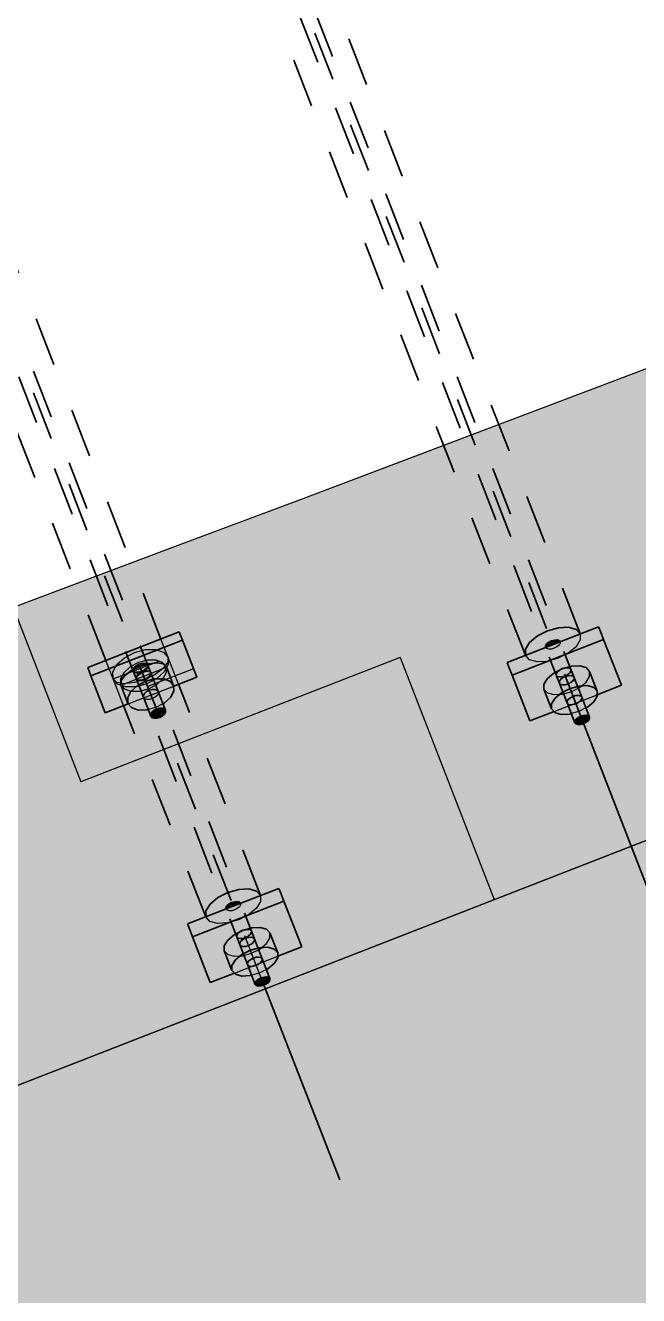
# Model space of a CAD drawing. Header units: metres. Extents: x 2688466 to 2688595, y 1221626 to 1221756.
# Drawn here: x 2688545.754 to 2688547.003, y 1221695.882 to 1221698.468 of the extents above; entities that cross this region are included whole.
import ezdxf

# ---------------------------------------------------------------- set-up
doc = ezdxf.new("R2010")
doc.units = ezdxf.units.M
doc.linetypes.add('AUSGEZOGEN', pattern=[0])
doc.linetypes.add('VERDECKT2_S2', pattern=[0.15, 0.1, -0.05])
for name, color, linetype, lineweight in [('Beton Ansicht', 7, 'AUSGEZOGEN', 35), ('Schnittbeschriftung', 7, 'AUSGEZOGEN', 50), ('Standard', 7, 'AUSGEZOGEN', 13)]:
    doc.layers.add(name, color=color, linetype=linetype, lineweight=lineweight)

msp = doc.modelspace()

# ---------------------------------------------------------------- hatches: boundary and pattern name
at = {"layer": 'Beton Ansicht', "linetype": 'AUSGEZOGEN', "lineweight": 13, "transparency": 33554687}
for color, points in [(6, [(2688546.9253, 1221697.2335), (2688546.9214, 1221697.2434), (2688546.7351, 1221697.1709), (2688546.7389, 1221697.1609)]), (6, [(2688545.8807, 1221697.1602), (2688545.8873, 1221697.1432), (2688546.0737, 1221697.2158), (2688546.067, 1221697.2328)]), (6, [(2688545.8873, 1221697.1432), (2688545.9165, 1221697.0683), (2688545.9634, 1221697.0866), (2688545.9626, 1221697.0875), (2688545.9479, 1221697.1254), (2688545.9486, 1221697.1341), (2688545.9563, 1221697.1442), (2688545.9698, 1221697.1542), (2688545.9871, 1221697.1626), (2688546.0055, 1221697.1681), (2688546.0222, 1221697.1699), (2688546.0347, 1221697.1676), (2688546.0411, 1221697.1617), (2688546.0558, 1221697.1238), (2688546.0559, 1221697.1226), (2688546.1028, 1221697.1409), (2688546.0737, 1221697.2158)]), (6, [(2688546.7389, 1221697.1609), (2688546.7452, 1221697.1448), (2688546.9316, 1221697.2174), (2688546.9253, 1221697.2335)]), (6, [(2688546.7452, 1221697.1448), (2688546.7815, 1221697.0516), (2688546.8306, 1221697.0707), (2688546.8257, 1221697.076), (2688546.8099, 1221697.1164), (2688546.81, 1221697.1267), (2688546.8172, 1221697.1381), (2688546.8303, 1221697.1491), (2688546.8475, 1221697.1578), (2688546.866, 1221697.163), (2688546.8831, 1221697.1638), (2688546.8961, 1221697.1602), (2688546.9031, 1221697.1526), (2688546.9188, 1221697.1123), (2688546.9188, 1221697.1051), (2688546.9679, 1221697.1242), (2688546.9316, 1221697.2174)]), (5, [(2688546.8253, 1221697.2146), (2688546.8199, 1221697.2118), (2688546.8225, 1221697.2049), (2688546.8282, 1221697.2071)]), (5, [(2688546.8313, 1221697.2163), (2688546.8253, 1221697.2146), (2688546.8282, 1221697.2071), (2688546.834, 1221697.2094)]), (5, [(2688546.8367, 1221697.2165), (2688546.8313, 1221697.2163), (2688546.834, 1221697.2094), (2688546.8388, 1221697.2113)]), (5, [(2688546.8409, 1221697.2154), (2688546.8367, 1221697.2165), (2688546.8388, 1221697.2113), (2688546.842, 1221697.2125)]), (5, [(2688546.8432, 1221697.213), (2688546.8409, 1221697.2154), (2688546.842, 1221697.2125)]), (5, [(2688546.8134, 1221697.2046), (2688546.8133, 1221697.2013), (2688546.8145, 1221697.2018)]), (5, [(2688546.8156, 1221697.2083), (2688546.8134, 1221697.2046), (2688546.8145, 1221697.2018), (2688546.8177, 1221697.203)]), (5, [(2688546.8199, 1221697.2118), (2688546.8156, 1221697.2083), (2688546.8177, 1221697.203), (2688546.8225, 1221697.2049)]), (5, [(2688545.9818, 1221697.1234), (2688545.9988, 1221697.1324), (2688545.9871, 1221697.1626), (2688545.9698, 1221697.1542)]), (5, [(2688545.9988, 1221697.1324), (2688546.0175, 1221697.1373), (2688546.0055, 1221697.1681), (2688545.9871, 1221697.1626)]), (5, [(2688546.0175, 1221697.1373), (2688546.0348, 1221697.1374), (2688546.0222, 1221697.1699), (2688546.0055, 1221697.1681)]), (5, [(2688546.0348, 1221697.1374), (2688546.0483, 1221697.1327), (2688546.0347, 1221697.1676), (2688546.0222, 1221697.1699)]), (5, [(2688546.0483, 1221697.1327), (2688546.0558, 1221697.1238), (2688546.0411, 1221697.1617), (2688546.0347, 1221697.1676)]), (5, [(2688546.8632, 1221697.1174), (2688546.8817, 1221697.1226), (2688546.866, 1221697.163), (2688546.8475, 1221697.1578)]), (5, [(2688546.8817, 1221697.1226), (2688546.8988, 1221697.1235), (2688546.8831, 1221697.1638), (2688546.866, 1221697.163)]), (5, [(2688546.8988, 1221697.1235), (2688546.9118, 1221697.1198), (2688546.8961, 1221697.1602), (2688546.8831, 1221697.1638)]), (5, [(2688545.9622, 1221697.0991), (2688545.9689, 1221697.1117), (2688545.9563, 1221697.1442), (2688545.9486, 1221697.1341)]), (5, [(2688545.9689, 1221697.1117), (2688545.9818, 1221697.1234), (2688545.9698, 1221697.1542), (2688545.9563, 1221697.1442)]), (5, [(2688546.0367, 1221697.0879), (2688546.0495, 1221697.0996), (2688546.0563, 1221697.1122), (2688546.0558, 1221697.1238), (2688546.0483, 1221697.1327), (2688546.0348, 1221697.1374), (2688546.0175, 1221697.1373), (2688545.9988, 1221697.1324), (2688545.9818, 1221697.1234), (2688545.9689, 1221697.1117), (2688545.9622, 1221697.0991), (2688545.9626, 1221697.0875), (2688545.9702, 1221697.0787), (2688545.9837, 1221697.0739), (2688546.001, 1221697.074), (2688546.0041, 1221697.0748), (2688545.9943, 1221697.0999), (2688545.9942, 1221697.1036), (2688545.9963, 1221697.1076), (2688546.0005, 1221697.1113), (2688546.0059, 1221697.1142), (2688546.0119, 1221697.1158), (2688546.0174, 1221697.1158), (2688546.0217, 1221697.1143), (2688546.0241, 1221697.1115), (2688546.0339, 1221697.0864)]), (5, [(2688546.8257, 1221697.0863), (2688546.8329, 1221697.0978), (2688546.8172, 1221697.1381), (2688546.81, 1221697.1267)]), (5, [(2688546.8329, 1221697.0978), (2688546.846, 1221697.1087), (2688546.8303, 1221697.1491), (2688546.8172, 1221697.1381)]), (5, [(2688546.846, 1221697.1087), (2688546.8632, 1221697.1174), (2688546.8475, 1221697.1578), (2688546.8303, 1221697.1491)]), (5, [(2688546.9118, 1221697.1198), (2688546.9188, 1221697.1123), (2688546.9031, 1221697.1526), (2688546.8961, 1221697.1602)]), (5, [(2688545.9626, 1221697.0875), (2688545.9622, 1221697.0991), (2688545.9486, 1221697.1341), (2688545.9479, 1221697.1254)]), (5, [(2688546.0112, 1221697.0694), (2688546.0153, 1221697.0732), (2688546.0005, 1221697.1113), (2688545.9963, 1221697.1076)]), (5, [(2688546.0153, 1221697.0732), (2688546.0208, 1221697.076), (2688546.0059, 1221697.1142), (2688546.0005, 1221697.1113)]), (5, [(2688546.0208, 1221697.076), (2688546.0267, 1221697.0776), (2688546.0119, 1221697.1158), (2688546.0059, 1221697.1142)]), (5, [(2688546.0267, 1221697.0776), (2688546.0323, 1221697.0777), (2688546.0174, 1221697.1158), (2688546.0119, 1221697.1158)]), (5, [(2688546.0323, 1221697.0777), (2688546.0366, 1221697.0761), (2688546.0217, 1221697.1143), (2688546.0174, 1221697.1158)]), (5, [(2688546.0366, 1221697.0761), (2688546.039, 1221697.0733), (2688546.0241, 1221697.1115), (2688546.0217, 1221697.1143)]), (5, [(2688546.8257, 1221697.076), (2688546.8257, 1221697.0863), (2688546.81, 1221697.1267), (2688546.8099, 1221697.1164)]), (5, [(2688546.8985, 1221697.0796), (2688546.9116, 1221697.0905), (2688546.9188, 1221697.102), (2688546.9188, 1221697.1123), (2688546.9118, 1221697.1198), (2688546.8988, 1221697.1235), (2688546.8817, 1221697.1226), (2688546.8632, 1221697.1174), (2688546.846, 1221697.1087), (2688546.8329, 1221697.0978), (2688546.8257, 1221697.0863), (2688546.8257, 1221697.076), (2688546.8327, 1221697.0685), (2688546.8457, 1221697.0648), (2688546.8628, 1221697.0657), (2688546.8658, 1221697.0665), (2688546.8573, 1221697.0883), (2688546.8574, 1221697.0916), (2688546.8597, 1221697.0953), (2688546.8639, 1221697.0988), (2688546.8693, 1221697.1016), (2688546.8753, 1221697.1033), (2688546.8807, 1221697.1035), (2688546.8849, 1221697.1024), (2688546.8872, 1221697.1), (2688546.8957, 1221697.0781)]), (5, [(2688546.0091, 1221697.0654), (2688546.0112, 1221697.0694), (2688545.9963, 1221697.1076), (2688545.9942, 1221697.1036)]), (5, [(2688546.0092, 1221697.0617), (2688546.0091, 1221697.0654), (2688545.9942, 1221697.1036), (2688545.9943, 1221697.0999)]), (5, [(2688546.8731, 1221697.048), (2688546.8731, 1221697.0513), (2688546.8574, 1221697.0916), (2688546.8573, 1221697.0883)]), (5, [(2688546.8731, 1221697.0513), (2688546.8754, 1221697.055), (2688546.8597, 1221697.0953), (2688546.8574, 1221697.0916)]), (5, [(2688546.8754, 1221697.055), (2688546.8796, 1221697.0585), (2688546.8639, 1221697.0988), (2688546.8597, 1221697.0953)]), (5, [(2688546.8796, 1221697.0585), (2688546.8851, 1221697.0613), (2688546.8693, 1221697.1016), (2688546.8639, 1221697.0988)]), (5, [(2688546.8851, 1221697.0613), (2688546.891, 1221697.0629), (2688546.8753, 1221697.1033), (2688546.8693, 1221697.1016)]), (5, [(2688546.891, 1221697.0629), (2688546.8965, 1221697.0632), (2688546.8807, 1221697.1035), (2688546.8753, 1221697.1033)]), (5, [(2688546.8965, 1221697.0632), (2688546.9006, 1221697.062), (2688546.8849, 1221697.1024), (2688546.8807, 1221697.1035)]), (5, [(2688546.9006, 1221697.062), (2688546.9029, 1221697.0596), (2688546.8872, 1221697.1), (2688546.8849, 1221697.1024)]), (5, [(2688546.037, 1221697.0656), (2688546.0392, 1221697.0696), (2688546.039, 1221697.0733), (2688546.0366, 1221697.0761), (2688546.0323, 1221697.0777), (2688546.0267, 1221697.0776), (2688546.0208, 1221697.076), (2688546.0153, 1221697.0732), (2688546.0112, 1221697.0694), (2688546.0091, 1221697.0654), (2688546.0092, 1221697.0617), (2688546.0116, 1221697.0589), (2688546.0159, 1221697.0573), (2688546.0215, 1221697.0574), (2688546.0274, 1221697.0589), (2688546.0329, 1221697.0618)]), (5, [(2688546.9006, 1221697.0526), (2688546.9029, 1221697.0563), (2688546.9029, 1221697.0596), (2688546.9006, 1221697.062), (2688546.8965, 1221697.0632), (2688546.891, 1221697.0629), (2688546.8851, 1221697.0613), (2688546.8796, 1221697.0585), (2688546.8754, 1221697.055), (2688546.8731, 1221697.0513), (2688546.8731, 1221697.048), (2688546.8753, 1221697.0456), (2688546.8795, 1221697.0444), (2688546.8849, 1221697.0447), (2688546.8909, 1221697.0463), (2688546.8964, 1221697.0491)]), (6, [(2688546.2742, 1221696.7009), (2688546.2703, 1221696.7108), (2688546.084, 1221696.6383), (2688546.0878, 1221696.6283)]), (6, [(2688546.0878, 1221696.6283), (2688546.0941, 1221696.6122), (2688546.2805, 1221696.6848), (2688546.2742, 1221696.7009)]), (6, [(2688546.0941, 1221696.6122), (2688546.1304, 1221696.519), (2688546.1795, 1221696.5381), (2688546.1746, 1221696.5434), (2688546.1588, 1221696.5838), (2688546.1589, 1221696.5941), (2688546.1661, 1221696.6055), (2688546.1792, 1221696.6165), (2688546.1964, 1221696.6252), (2688546.2149, 1221696.6304), (2688546.232, 1221696.6312), (2688546.245, 1221696.6276), (2688546.252, 1221696.62), (2688546.2677, 1221696.5797), (2688546.2677, 1221696.5725), (2688546.3168, 1221696.5916), (2688546.2805, 1221696.6848)]), (5, [(2688546.1623, 1221696.672), (2688546.1622, 1221696.6687), (2688546.1634, 1221696.6692)]), (5, [(2688546.1645, 1221696.6757), (2688546.1623, 1221696.672), (2688546.1634, 1221696.6692), (2688546.1666, 1221696.6704)]), (5, [(2688546.1688, 1221696.6792), (2688546.1645, 1221696.6757), (2688546.1666, 1221696.6704), (2688546.1714, 1221696.6723)]), (5, [(2688546.1742, 1221696.682), (2688546.1688, 1221696.6792), (2688546.1714, 1221696.6723), (2688546.1771, 1221696.6745)]), (5, [(2688546.1802, 1221696.6837), (2688546.1742, 1221696.682), (2688546.1771, 1221696.6745), (2688546.1828, 1221696.6768)]), (5, [(2688546.1856, 1221696.6839), (2688546.1802, 1221696.6837), (2688546.1828, 1221696.6768), (2688546.1877, 1221696.6787)]), (5, [(2688546.1898, 1221696.6828), (2688546.1856, 1221696.6839), (2688546.1877, 1221696.6787), (2688546.1909, 1221696.6799)]), (5, [(2688546.192, 1221696.6804), (2688546.1898, 1221696.6828), (2688546.1909, 1221696.6799)]), (5, [(2688546.1949, 1221696.5761), (2688546.2121, 1221696.5848), (2688546.1964, 1221696.6252), (2688546.1792, 1221696.6165)]), (5, [(2688546.2121, 1221696.5848), (2688546.2306, 1221696.59), (2688546.2149, 1221696.6304), (2688546.1964, 1221696.6252)]), (5, [(2688546.2306, 1221696.59), (2688546.2477, 1221696.5909), (2688546.232, 1221696.6312), (2688546.2149, 1221696.6304)]), (5, [(2688546.2477, 1221696.5909), (2688546.2607, 1221696.5872), (2688546.245, 1221696.6276), (2688546.232, 1221696.6312)]), (5, [(2688546.2607, 1221696.5872), (2688546.2677, 1221696.5797), (2688546.252, 1221696.62), (2688546.245, 1221696.6276)]), (5, [(2688546.1746, 1221696.5434), (2688546.1746, 1221696.5537), (2688546.1589, 1221696.5941), (2688546.1588, 1221696.5838)]), (5, [(2688546.1746, 1221696.5537), (2688546.1818, 1221696.5652), (2688546.1661, 1221696.6055), (2688546.1589, 1221696.5941)]), (5, [(2688546.1818, 1221696.5652), (2688546.1949, 1221696.5761), (2688546.1792, 1221696.6165), (2688546.1661, 1221696.6055)]), (5, [(2688546.2474, 1221696.547), (2688546.2605, 1221696.5579), (2688546.2677, 1221696.5694), (2688546.2677, 1221696.5797), (2688546.2607, 1221696.5872), (2688546.2477, 1221696.5909), (2688546.2306, 1221696.59), (2688546.2121, 1221696.5848), (2688546.1949, 1221696.5761), (2688546.1818, 1221696.5652), (2688546.1746, 1221696.5537), (2688546.1746, 1221696.5434), (2688546.1816, 1221696.5359), (2688546.1946, 1221696.5322), (2688546.2117, 1221696.5331), (2688546.2147, 1221696.5339), (2688546.2062, 1221696.5557), (2688546.2063, 1221696.559), (2688546.2086, 1221696.5627), (2688546.2128, 1221696.5662), (2688546.2182, 1221696.569), (2688546.2242, 1221696.5707), (2688546.2296, 1221696.5709), (2688546.2338, 1221696.5698), (2688546.2361, 1221696.5674), (2688546.2446, 1221696.5455)]), (5, [(2688546.2285, 1221696.5259), (2688546.234, 1221696.5287), (2688546.2182, 1221696.569), (2688546.2128, 1221696.5662)]), (5, [(2688546.234, 1221696.5287), (2688546.2399, 1221696.5303), (2688546.2242, 1221696.5707), (2688546.2182, 1221696.569)]), (5, [(2688546.2399, 1221696.5303), (2688546.2453, 1221696.5306), (2688546.2296, 1221696.5709), (2688546.2242, 1221696.5707)]), (5, [(2688546.2453, 1221696.5306), (2688546.2495, 1221696.5294), (2688546.2338, 1221696.5698), (2688546.2296, 1221696.5709)]), (5, [(2688546.2495, 1221696.5294), (2688546.2518, 1221696.527), (2688546.2361, 1221696.5674), (2688546.2338, 1221696.5698)]), (5, [(2688546.222, 1221696.5154), (2688546.222, 1221696.5187), (2688546.2063, 1221696.559), (2688546.2062, 1221696.5557)]), (5, [(2688546.222, 1221696.5187), (2688546.2243, 1221696.5224), (2688546.2086, 1221696.5627), (2688546.2063, 1221696.559)]), (5, [(2688546.2243, 1221696.5224), (2688546.2285, 1221696.5259), (2688546.2128, 1221696.5662), (2688546.2086, 1221696.5627)]), (5, [(2688546.2495, 1221696.52), (2688546.2517, 1221696.5237), (2688546.2518, 1221696.527), (2688546.2495, 1221696.5294), (2688546.2453, 1221696.5306), (2688546.2399, 1221696.5303), (2688546.234, 1221696.5287), (2688546.2285, 1221696.5259), (2688546.2243, 1221696.5224), (2688546.222, 1221696.5187), (2688546.222, 1221696.5154), (2688546.2242, 1221696.513), (2688546.2284, 1221696.5118), (2688546.2338, 1221696.5121), (2688546.2398, 1221696.5137), (2688546.2452, 1221696.5165)])]:
    msp.add_hatch(color=color, dxfattribs=at).paths.add_polyline_path(points)
at = {"layer": 'Standard', "linetype": 'AUSGEZOGEN', "lineweight": 13, "transparency": 33554559}
h = msp.add_hatch(color=7, dxfattribs=at)
h.set_gradient(color1=(140, 255, 140), color2=(140, 255, 140), one_color=1)
h.paths.add_polyline_path([(2688556.6801, 1221701.5129), (2688556.0548, 1221701.2597), (2688551.9919, 1221699.6639), (2688551.4983, 1221699.4705), (2688548.6365, 1221698.3814), (2688546.3199, 1221697.5047), (2688546.049, 1221697.4036), (2688543.6358, 1221696.4948), (2688543.975, 1221695.6237), (2688560.9653, 1221702.2407), (2688560.639, 1221703.0785)], flags=0)
at = {"layer": 'Standard', "linetype": 'AUSGEZOGEN', "lineweight": 25, "transparency": 33554687}
h = msp.add_hatch(dxfattribs=at)
h.set_pattern_fill('MUSTER', scale=0.6975, angle=201.28, style=0, pattern_type=2)
h.set_pattern_definition([(201.28, (2688527.2504, 1221729.3488), (-0.396802, -0.903084), [0.6975, -0.6975]), (291.28, (2688527.2504, 1221729.3488), (0.903084, -0.396802), [0.6975, -0.6975])])
h.paths.add_polyline_path([(2688556.0548, 1221701.2597), (2688551.9919, 1221699.6639), (2688551.4983, 1221699.4705), (2688548.6365, 1221698.3814), (2688546.3199, 1221697.5047), (2688546.049, 1221697.4036), (2688543.6358, 1221696.4948), (2688543.975, 1221695.6237), (2688560.9653, 1221702.2407), (2688560.639, 1221703.0785), (2688556.6801, 1221701.5129)], flags=0)
at = {"layer": 'Standard', "linetype": 'AUSGEZOGEN', "lineweight": 13, "transparency": 33554559}
h = msp.add_hatch(color=7, dxfattribs=at)
h.set_gradient(color1=(199, 199, 199), color2=(199, 199, 199), one_color=1)
h.paths.add_polyline_path([(2688555.2868, 1221693.8585), (2688555.5198, 1221693.9492), (2688554.4129, 1221696.7913), (2688561.9452, 1221699.7248), (2688560.9653, 1221702.2407), (2688546.1183, 1221696.4584), (2688547.4735, 1221692.9785), (2688548.6987, 1221693.1392), (2688548.7606, 1221692.9802), (2688554.7243, 1221695.3028)], flags=0)
h = msp.add_hatch(color=7, dxfattribs=at)
h.set_gradient(color1=(199, 199, 199), color2=(199, 199, 199), one_color=1)
h.paths.add_polyline_path([(2688544.2653, 1221694.8783), (2688546.4086, 1221695.713), (2688546.1183, 1221696.4584), (2688543.975, 1221695.6237)], flags=0)

# ---------------------------------------------------------------- linework, layer by layer
at = {"layer": 'Beton Ansicht', "linetype": 'VERDECKT2_S2', "lineweight": 35, "transparency": 33554687}
for p, q in [((2688546.888, 1221697.0538), (2688544.9316, 1221702.077)), ((2688546.8872, 1221697.1), (2688544.9574, 1221702.0549)), ((2688546.8842, 1221697.2289), (2688544.9984, 1221702.0708)), ((2688546.8573, 1221697.0883), (2688544.9276, 1221702.0432)), ((2688546.0241, 1221697.0675), (2688544.1923, 1221701.771)), ((2688546.0241, 1221697.1115), (2688544.2197, 1221701.7447)), ((2688545.9943, 1221697.0999), (2688544.1899, 1221701.7331)), ((2688546.7723, 1221697.1854), (2688545.2678, 1221701.0486)), ((2688546.0298, 1221697.2183), (2688544.7239, 1221700.5712)), ((2688545.9179, 1221697.1748), (2688544.628, 1221700.487)), ((2688546.233, 1221696.6963), (2688546.0656, 1221697.1264)), ((2688546.1212, 1221696.6528), (2688545.9537, 1221697.0828)), ((2688546.2062, 1221696.5557), (2688546.0092, 1221697.0617)), ((2688546.1727, 1221696.6858), (2688546.0241, 1221697.0675)), ((2688546.2361, 1221696.5674), (2688546.039, 1221697.0733))]:
    msp.add_line(p, q, dxfattribs=at)
at = {"layer": 'Beton Ansicht', "linetype": 'AUSGEZOGEN', "lineweight": 35, "transparency": 33554687}
for p, q in [((2688546.7351, 1221697.1709), (2688546.9214, 1221697.2434)), ((2688546.8174, 1221697.2351), (2688546.8396, 1221697.2413)), ((2688546.8396, 1221697.2413), (2688546.8601, 1221697.2423)), ((2688546.8601, 1221697.2423), (2688546.8757, 1221697.238)), ((2688546.9253, 1221697.2335), (2688546.9214, 1221697.2434)), ((2688545.8807, 1221697.1602), (2688546.067, 1221697.2328)), ((2688546.0737, 1221697.2158), (2688545.8873, 1221697.1432)), ((2688546.067, 1221697.2328), (2688546.0737, 1221697.2158)), ((2688546.1028, 1221697.1409), (2688546.0737, 1221697.2158)), ((2688546.9316, 1221697.2174), (2688546.7452, 1221697.1448)), ((2688546.781, 1221697.2115), (2688546.7968, 1221697.2246)), ((2688546.7968, 1221697.2246), (2688546.8174, 1221697.2351)), ((2688546.8199, 1221697.2118), (2688546.8253, 1221697.2146)), ((2688546.8253, 1221697.2146), (2688546.8313, 1221697.2163)), ((2688546.8313, 1221697.2163), (2688546.8367, 1221697.2165)), ((2688546.8367, 1221697.2165), (2688546.8409, 1221697.2154)), ((2688546.8409, 1221697.2154), (2688546.8432, 1221697.213)), ((2688546.8757, 1221697.238), (2688546.8842, 1221697.2289)), ((2688546.9253, 1221697.2335), (2688546.9316, 1221697.2174)), ((2688546.9679, 1221697.1242), (2688546.9316, 1221697.2174)), ((2688546.7723, 1221697.1854), (2688546.7724, 1221697.1977)), ((2688546.7724, 1221697.1977), (2688546.781, 1221697.2115)), ((2688546.8133, 1221697.2013), (2688546.8134, 1221697.2046)), ((2688546.8134, 1221697.2046), (2688546.8156, 1221697.2083)), ((2688546.8156, 1221697.2083), (2688546.8199, 1221697.2118)), ((2688545.9871, 1221697.1626), (2688545.9698, 1221697.1542)), ((2688546.0055, 1221697.1681), (2688545.9871, 1221697.1626)), ((2688546.0222, 1221697.1699), (2688546.0055, 1221697.1681)), ((2688546.0347, 1221697.1676), (2688546.0222, 1221697.1699)), ((2688546.0411, 1221697.1617), (2688546.0347, 1221697.1676)), ((2688546.7351, 1221697.1709), (2688546.7389, 1221697.1609)), ((2688546.866, 1221697.163), (2688546.8475, 1221697.1578)), ((2688546.8831, 1221697.1638), (2688546.866, 1221697.163)), ((2688546.8961, 1221697.1602), (2688546.8831, 1221697.1638)), ((2688545.8807, 1221697.1602), (2688545.8873, 1221697.1432)), ((2688545.8873, 1221697.1432), (2688545.9165, 1221697.0683)), ((2688545.9563, 1221697.1442), (2688545.9486, 1221697.1341)), ((2688545.9698, 1221697.1542), (2688545.9563, 1221697.1442)), ((2688545.9988, 1221697.1324), (2688546.0175, 1221697.1373)), ((2688546.0175, 1221697.1373), (2688546.0348, 1221697.1374)), ((2688546.0348, 1221697.1374), (2688546.0483, 1221697.1327)), ((2688546.0411, 1221697.1617), (2688546.0558, 1221697.1238)), ((2688546.0559, 1221697.1226), (2688546.1028, 1221697.1409)), ((2688546.7389, 1221697.1609), (2688546.7452, 1221697.1448)), ((2688546.7452, 1221697.1448), (2688546.7815, 1221697.0516)), ((2688546.8172, 1221697.1381), (2688546.81, 1221697.1267)), ((2688546.8303, 1221697.1491), (2688546.8172, 1221697.1381)), ((2688546.8475, 1221697.1578), (2688546.8303, 1221697.1491)), ((2688546.9031, 1221697.1526), (2688546.8961, 1221697.1602)), ((2688546.9031, 1221697.1526), (2688546.9188, 1221697.1123)), ((2688545.9486, 1221697.1341), (2688545.9479, 1221697.1254)), ((2688545.9479, 1221697.1254), (2688545.9626, 1221697.0875)), ((2688545.9622, 1221697.0991), (2688545.9689, 1221697.1117)), ((2688545.9689, 1221697.1117), (2688545.9818, 1221697.1234)), ((2688545.9818, 1221697.1234), (2688545.9988, 1221697.1324)), ((2688545.9963, 1221697.1076), (2688546.0005, 1221697.1113)), ((2688546.0005, 1221697.1113), (2688546.0059, 1221697.1142)), ((2688546.0059, 1221697.1142), (2688546.0119, 1221697.1158)), ((2688546.0119, 1221697.1158), (2688546.0174, 1221697.1158)), ((2688546.0174, 1221697.1158), (2688546.0217, 1221697.1143)), ((2688546.0217, 1221697.1143), (2688546.0241, 1221697.1115)), ((2688546.039, 1221697.0733), (2688546.0241, 1221697.1115)), ((2688546.0483, 1221697.1327), (2688546.0558, 1221697.1238)), ((2688546.0563, 1221697.1122), (2688546.0495, 1221697.0996)), ((2688546.0558, 1221697.1238), (2688546.0563, 1221697.1122)), ((2688546.81, 1221697.1267), (2688546.8099, 1221697.1164)), ((2688546.8099, 1221697.1164), (2688546.8257, 1221697.076)), ((2688546.846, 1221697.1087), (2688546.8632, 1221697.1174)), ((2688546.8632, 1221697.1174), (2688546.8817, 1221697.1226)), ((2688546.8817, 1221697.1226), (2688546.8988, 1221697.1235)), ((2688546.8988, 1221697.1235), (2688546.9118, 1221697.1198)), ((2688546.9118, 1221697.1198), (2688546.9188, 1221697.1123)), ((2688546.9188, 1221697.1051), (2688546.9679, 1221697.1242)), ((2688546.9188, 1221697.1123), (2688546.9188, 1221697.102)), ((2688545.9165, 1221697.0683), (2688545.9634, 1221697.0866)), ((2688545.9626, 1221697.0875), (2688545.9622, 1221697.0991)), ((2688545.9702, 1221697.0787), (2688545.9626, 1221697.0875)), ((2688545.9942, 1221697.1036), (2688545.9963, 1221697.1076)), ((2688545.9943, 1221697.0999), (2688545.9942, 1221697.1036)), ((2688546.0092, 1221697.0617), (2688545.9943, 1221697.0999)), ((2688546.0367, 1221697.0879), (2688546.0339, 1221697.0864)), ((2688546.0495, 1221697.0996), (2688546.0367, 1221697.0879)), ((2688546.8257, 1221697.0863), (2688546.8329, 1221697.0978)), ((2688546.8257, 1221697.076), (2688546.8257, 1221697.0863)), ((2688546.8329, 1221697.0978), (2688546.846, 1221697.1087)), ((2688546.8574, 1221697.0916), (2688546.8573, 1221697.0883)), ((2688546.8731, 1221697.048), (2688546.8573, 1221697.0883)), ((2688546.8597, 1221697.0953), (2688546.8574, 1221697.0916)), ((2688546.8639, 1221697.0988), (2688546.8597, 1221697.0953)), ((2688546.8693, 1221697.1016), (2688546.8639, 1221697.0988)), ((2688546.8753, 1221697.1033), (2688546.8693, 1221697.1016)), ((2688546.8807, 1221697.1035), (2688546.8753, 1221697.1033)), ((2688546.8849, 1221697.1024), (2688546.8807, 1221697.1035)), ((2688546.8872, 1221697.1), (2688546.8849, 1221697.1024)), ((2688546.9029, 1221697.0596), (2688546.8872, 1221697.1)), ((2688546.9116, 1221697.0905), (2688546.8985, 1221697.0796)), ((2688546.9188, 1221697.102), (2688546.9116, 1221697.0905)), ((2688545.9837, 1221697.0739), (2688545.9702, 1221697.0787)), ((2688546.001, 1221697.074), (2688545.9837, 1221697.0739)), ((2688546.0041, 1221697.0748), (2688546.001, 1221697.074)), ((2688546.0091, 1221697.0654), (2688546.0112, 1221697.0694)), ((2688546.0092, 1221697.0617), (2688546.0091, 1221697.0654)), ((2688546.0116, 1221697.0589), (2688546.0092, 1221697.0617)), ((2688546.0112, 1221697.0694), (2688546.0153, 1221697.0732)), ((2688546.0153, 1221697.0732), (2688546.0208, 1221697.076)), ((2688546.0208, 1221697.076), (2688546.0267, 1221697.0776)), ((2688546.0267, 1221697.0776), (2688546.0323, 1221697.0777)), ((2688546.0329, 1221697.0618), (2688546.0274, 1221697.0589)), ((2688546.0323, 1221697.0777), (2688546.0366, 1221697.0761)), ((2688546.037, 1221697.0656), (2688546.0329, 1221697.0618)), ((2688546.0366, 1221697.0761), (2688546.039, 1221697.0733)), ((2688546.0392, 1221697.0696), (2688546.037, 1221697.0656)), ((2688546.039, 1221697.0733), (2688546.0392, 1221697.0696)), ((2688546.7815, 1221697.0516), (2688546.8306, 1221697.0707)), ((2688546.8327, 1221697.0685), (2688546.8257, 1221697.076)), ((2688546.8457, 1221697.0648), (2688546.8327, 1221697.0685)), ((2688546.8628, 1221697.0657), (2688546.8457, 1221697.0648)), ((2688546.8658, 1221697.0665), (2688546.8628, 1221697.0657)), ((2688546.8796, 1221697.0585), (2688546.8851, 1221697.0613)), ((2688546.8851, 1221697.0613), (2688546.891, 1221697.0629)), ((2688546.891, 1221697.0629), (2688546.8965, 1221697.0632)), ((2688546.8985, 1221697.0796), (2688546.8957, 1221697.0781)), ((2688546.8965, 1221697.0632), (2688546.9006, 1221697.062)), ((2688546.9006, 1221697.062), (2688546.9029, 1221697.0596)), ((2688546.9029, 1221697.0596), (2688546.9029, 1221697.0563)), ((2688546.0159, 1221697.0573), (2688546.0116, 1221697.0589)), ((2688546.0215, 1221697.0574), (2688546.0159, 1221697.0573)), ((2688546.0274, 1221697.0589), (2688546.0215, 1221697.0574)), ((2688546.8731, 1221697.0513), (2688546.8754, 1221697.055)), ((2688546.8731, 1221697.048), (2688546.8731, 1221697.0513)), ((2688546.8753, 1221697.0456), (2688546.8731, 1221697.048)), ((2688546.8795, 1221697.0444), (2688546.8753, 1221697.0456)), ((2688546.8754, 1221697.055), (2688546.8796, 1221697.0585)), ((2688546.8849, 1221697.0447), (2688546.8795, 1221697.0444)), ((2688546.8909, 1221697.0463), (2688546.8849, 1221697.0447)), ((2688547.0451, 1221696.6503), (2688546.888, 1221697.0538)), ((2688546.8964, 1221697.0491), (2688546.8909, 1221697.0463)), ((2688546.9006, 1221697.0526), (2688546.8964, 1221697.0491)), ((2688546.9029, 1221697.0563), (2688546.9006, 1221697.0526)), ((2688546.084, 1221696.6383), (2688546.2703, 1221696.7108)), ((2688546.1457, 1221696.692), (2688546.1663, 1221696.7025)), ((2688546.1663, 1221696.7025), (2688546.1885, 1221696.7087)), ((2688546.1885, 1221696.7087), (2688546.209, 1221696.7097)), ((2688546.209, 1221696.7097), (2688546.2246, 1221696.7054)), ((2688546.2246, 1221696.7054), (2688546.233, 1221696.6963)), ((2688546.2742, 1221696.7009), (2688546.2703, 1221696.7108)), ((2688546.2742, 1221696.7009), (2688546.2805, 1221696.6848)), ((2688546.2805, 1221696.6848), (2688546.0941, 1221696.6122)), ((2688546.1213, 1221696.6651), (2688546.1299, 1221696.6789)), ((2688546.1299, 1221696.6789), (2688546.1457, 1221696.692)), ((2688546.1622, 1221696.6687), (2688546.1623, 1221696.672)), ((2688546.1623, 1221696.672), (2688546.1645, 1221696.6757)), ((2688546.1645, 1221696.6757), (2688546.1688, 1221696.6792)), ((2688546.1688, 1221696.6792), (2688546.1742, 1221696.682)), ((2688546.1742, 1221696.682), (2688546.1802, 1221696.6837)), ((2688546.1802, 1221696.6837), (2688546.1856, 1221696.6839)), ((2688546.1856, 1221696.6839), (2688546.1898, 1221696.6828)), ((2688546.1898, 1221696.6828), (2688546.192, 1221696.6804)), ((2688546.3168, 1221696.5916), (2688546.2805, 1221696.6848)), ((2688546.1212, 1221696.6528), (2688546.1213, 1221696.6651)), ((2688546.084, 1221696.6383), (2688546.0878, 1221696.6283)), ((2688546.0878, 1221696.6283), (2688546.0941, 1221696.6122)), ((2688546.1964, 1221696.6252), (2688546.1792, 1221696.6165)), ((2688546.2149, 1221696.6304), (2688546.1964, 1221696.6252)), ((2688546.232, 1221696.6312), (2688546.2149, 1221696.6304)), ((2688546.245, 1221696.6276), (2688546.232, 1221696.6312)), ((2688546.252, 1221696.62), (2688546.245, 1221696.6276)), ((2688546.252, 1221696.62), (2688546.2677, 1221696.5797)), ((2688546.0941, 1221696.6122), (2688546.1304, 1221696.519)), ((2688546.1589, 1221696.5941), (2688546.1588, 1221696.5838)), ((2688546.1661, 1221696.6055), (2688546.1589, 1221696.5941)), ((2688546.1792, 1221696.6165), (2688546.1661, 1221696.6055)), ((2688546.1588, 1221696.5838), (2688546.1746, 1221696.5434)), ((2688546.1818, 1221696.5652), (2688546.1949, 1221696.5761)), ((2688546.1949, 1221696.5761), (2688546.2121, 1221696.5848)), ((2688546.2121, 1221696.5848), (2688546.2306, 1221696.59)), ((2688546.2182, 1221696.569), (2688546.2128, 1221696.5662)), ((2688546.2242, 1221696.5707), (2688546.2182, 1221696.569)), ((2688546.2296, 1221696.5709), (2688546.2242, 1221696.5707)), ((2688546.2338, 1221696.5698), (2688546.2296, 1221696.5709)), ((2688546.2306, 1221696.59), (2688546.2477, 1221696.5909)), ((2688546.2361, 1221696.5674), (2688546.2338, 1221696.5698)), ((2688546.2477, 1221696.5909), (2688546.2607, 1221696.5872)), ((2688546.2677, 1221696.5694), (2688546.2605, 1221696.5579)), ((2688546.2607, 1221696.5872), (2688546.2677, 1221696.5797)), ((2688546.2677, 1221696.5725), (2688546.3168, 1221696.5916)), ((2688546.2677, 1221696.5797), (2688546.2677, 1221696.5694)), ((2688546.1746, 1221696.5537), (2688546.1818, 1221696.5652)), ((2688546.1746, 1221696.5434), (2688546.1746, 1221696.5537)), ((2688546.1816, 1221696.5359), (2688546.1746, 1221696.5434)), ((2688546.2063, 1221696.559), (2688546.2062, 1221696.5557)), ((2688546.222, 1221696.5154), (2688546.2062, 1221696.5557)), ((2688546.2086, 1221696.5627), (2688546.2063, 1221696.559)), ((2688546.2128, 1221696.5662), (2688546.2086, 1221696.5627)), ((2688546.2518, 1221696.527), (2688546.2361, 1221696.5674)), ((2688546.2474, 1221696.547), (2688546.2446, 1221696.5455)), ((2688546.2605, 1221696.5579), (2688546.2474, 1221696.547)), ((2688546.1304, 1221696.519), (2688546.1795, 1221696.5381)), ((2688546.1946, 1221696.5322), (2688546.1816, 1221696.5359)), ((2688546.2117, 1221696.5331), (2688546.1946, 1221696.5322)), ((2688546.2147, 1221696.5339), (2688546.2117, 1221696.5331)), ((2688546.222, 1221696.5187), (2688546.2243, 1221696.5224)), ((2688546.222, 1221696.5154), (2688546.222, 1221696.5187)), ((2688546.2243, 1221696.5224), (2688546.2285, 1221696.5259)), ((2688546.2285, 1221696.5259), (2688546.234, 1221696.5287)), ((2688546.234, 1221696.5287), (2688546.2399, 1221696.5303)), ((2688546.394, 1221696.1177), (2688546.2369, 1221696.5212)), ((2688546.2452, 1221696.5165), (2688546.2398, 1221696.5137)), ((2688546.2399, 1221696.5303), (2688546.2453, 1221696.5306)), ((2688546.2495, 1221696.52), (2688546.2452, 1221696.5165)), ((2688546.2453, 1221696.5306), (2688546.2495, 1221696.5294)), ((2688546.2495, 1221696.5294), (2688546.2518, 1221696.527)), ((2688546.2517, 1221696.5237), (2688546.2495, 1221696.52)), ((2688546.2518, 1221696.527), (2688546.2517, 1221696.5237)), ((2688546.2242, 1221696.513), (2688546.222, 1221696.5154)), ((2688546.2284, 1221696.5118), (2688546.2242, 1221696.513)), ((2688546.2338, 1221696.5121), (2688546.2284, 1221696.5118)), ((2688546.2398, 1221696.5137), (2688546.2338, 1221696.5121))]:
    msp.add_line(p, q, dxfattribs=at)
at = {"layer": 'Beton Ansicht', "linetype": 'VERDECKT2_S2', "lineweight": 25, "transparency": 33554687}
for p, q in [((2688546.0443, 1221697.1809), (2688546.0298, 1221697.2183)), ((2688546.8841, 1221697.2166), (2688546.8755, 1221697.2028)), ((2688546.8842, 1221697.2289), (2688546.8841, 1221697.2166)), ((2688545.9555, 1221697.1804), (2688545.9759, 1221697.1912)), ((2688545.9759, 1221697.1912), (2688545.9983, 1221697.1971)), ((2688545.9983, 1221697.1971), (2688546.0191, 1221697.1972)), ((2688546.0191, 1221697.1972), (2688546.0353, 1221697.1915)), ((2688546.0353, 1221697.1915), (2688546.0443, 1221697.1809)), ((2688546.8156, 1221697.1989), (2688546.8133, 1221697.2013)), ((2688546.8198, 1221697.1978), (2688546.8156, 1221697.1989)), ((2688546.8252, 1221697.198), (2688546.8198, 1221697.1978)), ((2688546.8311, 1221697.1997), (2688546.8252, 1221697.198)), ((2688546.8366, 1221697.2025), (2688546.8311, 1221697.1997)), ((2688546.8408, 1221697.206), (2688546.8366, 1221697.2025)), ((2688546.8597, 1221697.1897), (2688546.8391, 1221697.1792)), ((2688546.8431, 1221697.2097), (2688546.8408, 1221697.206)), ((2688546.8432, 1221697.213), (2688546.8431, 1221697.2097)), ((2688546.8755, 1221697.2028), (2688546.8597, 1221697.1897)), ((2688545.9325, 1221697.1373), (2688545.9179, 1221697.1748)), ((2688545.932, 1221697.1513), (2688545.9401, 1221697.1664)), ((2688545.9325, 1221697.1373), (2688546.0443, 1221697.1809)), ((2688545.9401, 1221697.1664), (2688545.9555, 1221697.1804)), ((2688545.984, 1221697.1706), (2688545.9669, 1221697.1616)), ((2688545.9755, 1221697.161), (2688545.9796, 1221697.1648)), ((2688545.9796, 1221697.1648), (2688545.9851, 1221697.1676)), ((2688545.9805, 1221697.1625), (2688545.986, 1221697.1652)), ((2688546.0026, 1221697.1755), (2688545.984, 1221697.1706)), ((2688545.9851, 1221697.1676), (2688545.9911, 1221697.1692)), ((2688545.986, 1221697.1652), (2688545.9919, 1221697.167)), ((2688545.9911, 1221697.1692), (2688545.9966, 1221697.1692)), ((2688545.9919, 1221697.167), (2688545.9973, 1221697.1675)), ((2688545.9966, 1221697.1692), (2688546.0009, 1221697.1677)), ((2688545.9973, 1221697.1675), (2688546.0013, 1221697.1668)), ((2688546.0009, 1221697.1677), (2688546.0033, 1221697.1649)), ((2688546.0013, 1221697.1668), (2688546.0033, 1221697.1649)), ((2688546.02, 1221697.1756), (2688546.0026, 1221697.1755)), ((2688546.0033, 1221697.1649), (2688546.0031, 1221697.1621)), ((2688546.0033, 1221697.1649), (2688546.0035, 1221697.1612)), ((2688546.0334, 1221697.1708), (2688546.02, 1221697.1756)), ((2688546.041, 1221697.162), (2688546.0334, 1221697.1708)), ((2688546.0435, 1221697.1704), (2688546.0343, 1221697.1583)), ((2688546.0449, 1221697.1669), (2688546.0368, 1221697.1518)), ((2688546.0443, 1221697.1809), (2688546.0435, 1221697.1704)), ((2688546.0656, 1221697.1264), (2688546.0443, 1221697.1809)), ((2688546.0443, 1221697.1809), (2688546.0449, 1221697.1669)), ((2688546.7808, 1221697.1763), (2688546.7723, 1221697.1854)), ((2688546.7964, 1221697.172), (2688546.7808, 1221697.1763)), ((2688546.8169, 1221697.173), (2688546.7964, 1221697.172)), ((2688546.8391, 1221697.1792), (2688546.8169, 1221697.173)), ((2688546.0962, 1221697.1579), (2688545.9098, 1221697.0854)), ((2688545.9325, 1221697.1373), (2688545.932, 1221697.1513)), ((2688545.9537, 1221697.0828), (2688545.9325, 1221697.1373)), ((2688545.9416, 1221697.1267), (2688545.9325, 1221697.1373)), ((2688545.9402, 1221697.1302), (2688545.9325, 1221697.1373)), ((2688545.9541, 1221697.1499), (2688545.9473, 1221697.1373)), ((2688545.9473, 1221697.1373), (2688545.9478, 1221697.1257)), ((2688545.9486, 1221697.1248), (2688546.041, 1221697.1608)), ((2688545.9669, 1221697.1616), (2688545.9541, 1221697.1499)), ((2688545.9734, 1221697.157), (2688545.9755, 1221697.161)), ((2688545.9735, 1221697.1533), (2688545.9734, 1221697.157)), ((2688545.9735, 1221697.1533), (2688545.9737, 1221697.1561)), ((2688545.9759, 1221697.1505), (2688545.9735, 1221697.1533)), ((2688545.9756, 1221697.1514), (2688545.9735, 1221697.1533)), ((2688545.9737, 1221697.1561), (2688545.9762, 1221697.1593)), ((2688545.9796, 1221697.1507), (2688545.9756, 1221697.1514)), ((2688545.9802, 1221697.1489), (2688545.9759, 1221697.1505)), ((2688545.9762, 1221697.1593), (2688545.9805, 1221697.1625)), ((2688545.9815, 1221697.1458), (2688545.9793, 1221697.1417)), ((2688545.9793, 1221697.1417), (2688545.9795, 1221697.138)), ((2688545.9795, 1221697.138), (2688545.9819, 1221697.1352)), ((2688545.9849, 1221697.1512), (2688545.9796, 1221697.1507)), ((2688545.9798, 1221697.1405), (2688545.9796, 1221697.1377)), ((2688545.9796, 1221697.1377), (2688545.9816, 1221697.1358)), ((2688545.9823, 1221697.1437), (2688545.9798, 1221697.1405)), ((2688545.9858, 1221697.149), (2688545.9802, 1221697.1489)), ((2688545.9856, 1221697.1495), (2688545.9815, 1221697.1458)), ((2688545.9866, 1221697.1469), (2688545.9823, 1221697.1437)), ((2688545.9908, 1221697.153), (2688545.9849, 1221697.1512)), ((2688545.991, 1221697.1524), (2688545.9856, 1221697.1495)), ((2688545.9918, 1221697.1505), (2688545.9858, 1221697.149)), ((2688545.9921, 1221697.1496), (2688545.9866, 1221697.1469)), ((2688545.9963, 1221697.1557), (2688545.9908, 1221697.153)), ((2688545.997, 1221697.154), (2688545.991, 1221697.1524)), ((2688545.991, 1221697.1357), (2688545.9969, 1221697.1374)), ((2688545.9972, 1221697.1534), (2688545.9918, 1221697.1505)), ((2688545.998, 1221697.1514), (2688545.9921, 1221697.1496)), ((2688546.0007, 1221697.1589), (2688545.9963, 1221697.1557)), ((2688545.9969, 1221697.1374), (2688546.0024, 1221697.1401)), ((2688546.0026, 1221697.154), (2688545.997, 1221697.154)), ((2688546.0013, 1221697.1572), (2688545.9972, 1221697.1534)), ((2688546.0181, 1221697.1463), (2688545.9974, 1221697.1362)), ((2688545.9977, 1221697.1353), (2688546.0032, 1221697.1382)), ((2688546.0034, 1221697.152), (2688545.998, 1221697.1514)), ((2688546.0031, 1221697.1621), (2688546.0007, 1221697.1589)), ((2688546.0214, 1221697.1378), (2688546.0009, 1221697.127)), ((2688546.0035, 1221697.1612), (2688546.0013, 1221697.1572)), ((2688546.0024, 1221697.1401), (2688546.0067, 1221697.1433)), ((2688546.0069, 1221697.1525), (2688546.0026, 1221697.154)), ((2688546.0032, 1221697.1382), (2688546.0073, 1221697.1419)), ((2688546.0074, 1221697.1512), (2688546.0034, 1221697.152)), ((2688546.0067, 1221697.1433), (2688546.0092, 1221697.1466)), ((2688546.0093, 1221697.1496), (2688546.0069, 1221697.1525)), ((2688546.0073, 1221697.1419), (2688546.0094, 1221697.1459)), ((2688546.0094, 1221697.1493), (2688546.0074, 1221697.1512)), ((2688546.0092, 1221697.1466), (2688546.0094, 1221697.1493)), ((2688546.0094, 1221697.1459), (2688546.0093, 1221697.1496)), ((2688546.0343, 1221697.1583), (2688546.0181, 1221697.1463)), ((2688546.0368, 1221697.1518), (2688546.0214, 1221697.1378)), ((2688546.0218, 1221697.1261), (2688546.0347, 1221697.1378)), ((2688546.0347, 1221697.1378), (2688546.0414, 1221697.1504)), ((2688546.0414, 1221697.1504), (2688546.041, 1221697.162)), ((2688546.041, 1221697.162), (2688546.0411, 1221697.1617)), ((2688546.041, 1221697.1608), (2688546.0411, 1221697.1617)), ((2688546.8354, 1221697.1481), (2688546.8353, 1221697.1448)), ((2688546.8353, 1221697.1448), (2688546.8354, 1221697.1481)), ((2688546.8353, 1221697.1448), (2688546.8376, 1221697.1424)), ((2688546.8376, 1221697.1424), (2688546.8353, 1221697.1448)), ((2688546.8377, 1221697.1518), (2688546.8354, 1221697.1481)), ((2688546.8354, 1221697.1481), (2688546.8377, 1221697.1518)), ((2688546.8376, 1221697.1424), (2688546.8418, 1221697.1413)), ((2688546.8418, 1221697.1413), (2688546.8376, 1221697.1424)), ((2688546.8419, 1221697.1553), (2688546.8377, 1221697.1518)), ((2688546.8377, 1221697.1518), (2688546.8419, 1221697.1553)), ((2688546.8418, 1221697.1413), (2688546.8472, 1221697.1415)), ((2688546.8472, 1221697.1415), (2688546.8418, 1221697.1413)), ((2688546.8473, 1221697.1581), (2688546.8419, 1221697.1553)), ((2688546.8419, 1221697.1553), (2688546.8473, 1221697.1581)), ((2688546.8439, 1221697.1357), (2688546.8481, 1221697.1392)), ((2688546.8481, 1221697.1392), (2688546.8439, 1221697.1357)), ((2688546.8472, 1221697.1415), (2688546.8532, 1221697.1432)), ((2688546.8532, 1221697.1432), (2688546.8472, 1221697.1415)), ((2688546.8533, 1221697.1597), (2688546.8473, 1221697.1581)), ((2688546.8473, 1221697.1581), (2688546.8533, 1221697.1597)), ((2688546.8481, 1221697.1392), (2688546.8536, 1221697.142)), ((2688546.8536, 1221697.142), (2688546.8481, 1221697.1392)), ((2688546.8532, 1221697.1432), (2688546.8586, 1221697.146)), ((2688546.8586, 1221697.146), (2688546.8532, 1221697.1432)), ((2688546.8587, 1221697.16), (2688546.8533, 1221697.1597)), ((2688546.8533, 1221697.1597), (2688546.8587, 1221697.16)), ((2688546.8536, 1221697.142), (2688546.8596, 1221697.1436)), ((2688546.8596, 1221697.1436), (2688546.8536, 1221697.142)), ((2688546.8586, 1221697.146), (2688546.8628, 1221697.1495)), ((2688546.8628, 1221697.1495), (2688546.8586, 1221697.146)), ((2688546.8629, 1221697.1589), (2688546.8587, 1221697.16)), ((2688546.8587, 1221697.16), (2688546.8629, 1221697.1589)), ((2688546.8596, 1221697.1436), (2688546.865, 1221697.1439)), ((2688546.865, 1221697.1439), (2688546.8596, 1221697.1436)), ((2688546.8628, 1221697.1495), (2688546.8651, 1221697.1532)), ((2688546.8651, 1221697.1532), (2688546.8628, 1221697.1495)), ((2688546.8652, 1221697.1564), (2688546.8629, 1221697.1589)), ((2688546.8629, 1221697.1589), (2688546.8652, 1221697.1564)), ((2688546.865, 1221697.1439), (2688546.8692, 1221697.1427)), ((2688546.8692, 1221697.1427), (2688546.865, 1221697.1439)), ((2688546.8651, 1221697.1532), (2688546.8652, 1221697.1564)), ((2688546.8652, 1221697.1564), (2688546.8651, 1221697.1532)), ((2688546.8714, 1221697.137), (2688546.8691, 1221697.1333)), ((2688546.8691, 1221697.1333), (2688546.8714, 1221697.137)), ((2688546.8692, 1221697.1427), (2688546.8714, 1221697.1403)), ((2688546.8714, 1221697.1403), (2688546.8692, 1221697.1427)), ((2688546.8714, 1221697.1403), (2688546.8714, 1221697.137)), ((2688546.8714, 1221697.137), (2688546.8714, 1221697.1403)), ((2688546.8959, 1221697.1309), (2688546.9031, 1221697.1423)), ((2688546.9031, 1221697.1423), (2688546.9031, 1221697.1526)), ((2688545.9552, 1221697.1275), (2688545.9402, 1221697.1302)), ((2688545.9577, 1221697.121), (2688545.9416, 1221697.1267)), ((2688545.9478, 1221697.1257), (2688545.9553, 1221697.1168)), ((2688545.9478, 1221697.1257), (2688545.9479, 1221697.1254)), ((2688545.9479, 1221697.1254), (2688545.9486, 1221697.1248)), ((2688545.9753, 1221697.1296), (2688545.9552, 1221697.1275)), ((2688545.9553, 1221697.1168), (2688545.9688, 1221697.1121)), ((2688545.9786, 1221697.1211), (2688545.9577, 1221697.121)), ((2688545.9634, 1221697.0866), (2688546.0559, 1221697.1226)), ((2688545.9688, 1221697.1121), (2688545.9862, 1221697.1122)), ((2688545.9974, 1221697.1362), (2688545.9753, 1221697.1296)), ((2688546.0009, 1221697.127), (2688545.9786, 1221697.1211)), ((2688545.9816, 1221697.1358), (2688545.9856, 1221697.1351)), ((2688545.9819, 1221697.1352), (2688545.9862, 1221697.1337)), ((2688545.9856, 1221697.1351), (2688545.991, 1221697.1357)), ((2688545.9862, 1221697.1337), (2688545.9917, 1221697.1337)), ((2688545.9862, 1221697.1122), (2688546.0048, 1221697.1171)), ((2688545.9917, 1221697.1337), (2688545.9977, 1221697.1353)), ((2688546.0048, 1221697.1171), (2688546.0218, 1221697.1261)), ((2688546.0241, 1221697.1115), (2688546.0243, 1221697.1078)), ((2688546.8099, 1221697.1164), (2688546.817, 1221697.1088)), ((2688546.8416, 1221697.1287), (2688546.8417, 1221697.132)), ((2688546.8417, 1221697.132), (2688546.8416, 1221697.1287)), ((2688546.8439, 1221697.1263), (2688546.8416, 1221697.1287)), ((2688546.8416, 1221697.1287), (2688546.8439, 1221697.1263)), ((2688546.8417, 1221697.132), (2688546.8439, 1221697.1357)), ((2688546.8439, 1221697.1357), (2688546.8417, 1221697.132)), ((2688546.848, 1221697.1251), (2688546.8439, 1221697.1263)), ((2688546.8439, 1221697.1263), (2688546.848, 1221697.1251)), ((2688546.8471, 1221697.106), (2688546.8656, 1221697.1112)), ((2688546.8535, 1221697.1254), (2688546.848, 1221697.1251)), ((2688546.848, 1221697.1251), (2688546.8535, 1221697.1254)), ((2688546.8594, 1221697.127), (2688546.8535, 1221697.1254)), ((2688546.8535, 1221697.1254), (2688546.8594, 1221697.127)), ((2688546.8649, 1221697.1298), (2688546.8594, 1221697.127)), ((2688546.8594, 1221697.127), (2688546.8649, 1221697.1298)), ((2688546.8691, 1221697.1333), (2688546.8649, 1221697.1298)), ((2688546.8649, 1221697.1298), (2688546.8691, 1221697.1333)), ((2688546.8656, 1221697.1112), (2688546.8827, 1221697.1199)), ((2688546.8827, 1221697.1199), (2688546.8959, 1221697.1309)), ((2688545.9967, 1221697.097), (2688545.9943, 1221697.0999)), ((2688546.0011, 1221697.0955), (2688545.9967, 1221697.097)), ((2688546.0066, 1221697.0955), (2688546.0011, 1221697.0955)), ((2688546.0126, 1221697.0971), (2688546.0066, 1221697.0955)), ((2688546.018, 1221697.1), (2688546.0126, 1221697.0971)), ((2688546.0221, 1221697.1037), (2688546.018, 1221697.1)), ((2688546.0339, 1221697.0864), (2688546.0196, 1221697.0789)), ((2688546.0243, 1221697.1078), (2688546.0221, 1221697.1037)), ((2688546.817, 1221697.1088), (2688546.83, 1221697.1052)), ((2688546.83, 1221697.1052), (2688546.8471, 1221697.106)), ((2688546.8306, 1221697.0707), (2688546.9188, 1221697.1051)), ((2688546.8573, 1221697.0883), (2688546.8596, 1221697.0859)), ((2688546.8596, 1221697.0859), (2688546.8638, 1221697.0848)), ((2688546.8638, 1221697.0848), (2688546.8692, 1221697.085)), ((2688546.8692, 1221697.085), (2688546.8752, 1221697.0867)), ((2688546.8752, 1221697.0867), (2688546.8806, 1221697.0895)), ((2688546.8806, 1221697.0895), (2688546.8848, 1221697.093)), ((2688546.8848, 1221697.093), (2688546.8871, 1221697.0967)), ((2688546.8871, 1221697.0967), (2688546.8872, 1221697.1)), ((2688546.0196, 1221697.0789), (2688546.0041, 1221697.0748)), ((2688546.8813, 1221697.0709), (2688546.8658, 1221697.0665)), ((2688546.8957, 1221697.0781), (2688546.8813, 1221697.0709)), ((2688546.2369, 1221696.5212), (2688546.1727, 1221696.6858)), ((2688546.1897, 1221696.6734), (2688546.1855, 1221696.6699)), ((2688546.192, 1221696.6771), (2688546.1897, 1221696.6734)), ((2688546.192, 1221696.6804), (2688546.192, 1221696.6771)), ((2688546.233, 1221696.684), (2688546.2244, 1221696.6702)), ((2688546.233, 1221696.6963), (2688546.233, 1221696.684)), ((2688546.1297, 1221696.6437), (2688546.1212, 1221696.6528)), ((2688546.1645, 1221696.6663), (2688546.1622, 1221696.6687)), ((2688546.1687, 1221696.6652), (2688546.1645, 1221696.6663)), ((2688546.188, 1221696.6466), (2688546.1658, 1221696.6404)), ((2688546.1741, 1221696.6654), (2688546.1687, 1221696.6652)), ((2688546.18, 1221696.6671), (2688546.1741, 1221696.6654)), ((2688546.1855, 1221696.6699), (2688546.18, 1221696.6671)), ((2688546.2086, 1221696.6571), (2688546.188, 1221696.6466)), ((2688546.2244, 1221696.6702), (2688546.2086, 1221696.6571)), ((2688546.1453, 1221696.6394), (2688546.1297, 1221696.6437)), ((2688546.1658, 1221696.6404), (2688546.1453, 1221696.6394)), ((2688546.1908, 1221696.6227), (2688546.1866, 1221696.6192)), ((2688546.1866, 1221696.6192), (2688546.1908, 1221696.6227)), ((2688546.1962, 1221696.6255), (2688546.1908, 1221696.6227)), ((2688546.1908, 1221696.6227), (2688546.1962, 1221696.6255)), ((2688546.2022, 1221696.6271), (2688546.1962, 1221696.6255)), ((2688546.1962, 1221696.6255), (2688546.2022, 1221696.6271)), ((2688546.2076, 1221696.6274), (2688546.2022, 1221696.6271)), ((2688546.2022, 1221696.6271), (2688546.2076, 1221696.6274)), ((2688546.2118, 1221696.6263), (2688546.2076, 1221696.6274)), ((2688546.2076, 1221696.6274), (2688546.2118, 1221696.6263)), ((2688546.2117, 1221696.6169), (2688546.214, 1221696.6206)), ((2688546.214, 1221696.6206), (2688546.2117, 1221696.6169)), ((2688546.2141, 1221696.6238), (2688546.2118, 1221696.6263)), ((2688546.2118, 1221696.6263), (2688546.2141, 1221696.6238)), ((2688546.214, 1221696.6206), (2688546.2141, 1221696.6238)), ((2688546.2141, 1221696.6238), (2688546.214, 1221696.6206)), ((2688546.2519, 1221696.6097), (2688546.252, 1221696.62)), ((2688546.1843, 1221696.6155), (2688546.1842, 1221696.6122)), ((2688546.1842, 1221696.6122), (2688546.1843, 1221696.6155)), ((2688546.1842, 1221696.6122), (2688546.1865, 1221696.6098)), ((2688546.1865, 1221696.6098), (2688546.1842, 1221696.6122)), ((2688546.1866, 1221696.6192), (2688546.1843, 1221696.6155)), ((2688546.1843, 1221696.6155), (2688546.1866, 1221696.6192)), ((2688546.1865, 1221696.6098), (2688546.1907, 1221696.6087)), ((2688546.1907, 1221696.6087), (2688546.1865, 1221696.6098)), ((2688546.1905, 1221696.5994), (2688546.1928, 1221696.6031)), ((2688546.1928, 1221696.6031), (2688546.1905, 1221696.5994)), ((2688546.1905, 1221696.5961), (2688546.1905, 1221696.5994)), ((2688546.1905, 1221696.5994), (2688546.1905, 1221696.5961)), ((2688546.1928, 1221696.5937), (2688546.1905, 1221696.5961)), ((2688546.1905, 1221696.5961), (2688546.1928, 1221696.5937)), ((2688546.1907, 1221696.6087), (2688546.1961, 1221696.6089)), ((2688546.1961, 1221696.6089), (2688546.1907, 1221696.6087)), ((2688546.1928, 1221696.6031), (2688546.197, 1221696.6066)), ((2688546.197, 1221696.6066), (2688546.1928, 1221696.6031)), ((2688546.1961, 1221696.6089), (2688546.202, 1221696.6106)), ((2688546.202, 1221696.6106), (2688546.1961, 1221696.6089)), ((2688546.197, 1221696.6066), (2688546.2025, 1221696.6094)), ((2688546.2025, 1221696.6094), (2688546.197, 1221696.6066)), ((2688546.202, 1221696.6106), (2688546.2075, 1221696.6134)), ((2688546.2075, 1221696.6134), (2688546.202, 1221696.6106)), ((2688546.2083, 1221696.5944), (2688546.2024, 1221696.5928)), ((2688546.2024, 1221696.5928), (2688546.2083, 1221696.5944)), ((2688546.2025, 1221696.6094), (2688546.2085, 1221696.611)), ((2688546.2085, 1221696.611), (2688546.2025, 1221696.6094)), ((2688546.2075, 1221696.6134), (2688546.2117, 1221696.6169)), ((2688546.2117, 1221696.6169), (2688546.2075, 1221696.6134)), ((2688546.2138, 1221696.5972), (2688546.2083, 1221696.5944)), ((2688546.2083, 1221696.5944), (2688546.2138, 1221696.5972)), ((2688546.2085, 1221696.611), (2688546.2139, 1221696.6113)), ((2688546.2139, 1221696.6113), (2688546.2085, 1221696.611)), ((2688546.218, 1221696.6007), (2688546.2138, 1221696.5972)), ((2688546.2138, 1221696.5972), (2688546.218, 1221696.6007)), ((2688546.2139, 1221696.6113), (2688546.2181, 1221696.6101)), ((2688546.2181, 1221696.6101), (2688546.2139, 1221696.6113)), ((2688546.2203, 1221696.6044), (2688546.218, 1221696.6007)), ((2688546.218, 1221696.6007), (2688546.2203, 1221696.6044)), ((2688546.2181, 1221696.6101), (2688546.2203, 1221696.6077)), ((2688546.2203, 1221696.6077), (2688546.2181, 1221696.6101)), ((2688546.2203, 1221696.6077), (2688546.2203, 1221696.6044)), ((2688546.2203, 1221696.6044), (2688546.2203, 1221696.6077)), ((2688546.2316, 1221696.5873), (2688546.2448, 1221696.5983)), ((2688546.2448, 1221696.5983), (2688546.2519, 1221696.6097)), ((2688546.1588, 1221696.5838), (2688546.1659, 1221696.5762)), ((2688546.1659, 1221696.5762), (2688546.1789, 1221696.5726)), ((2688546.1789, 1221696.5726), (2688546.196, 1221696.5734)), ((2688546.1795, 1221696.5381), (2688546.2677, 1221696.5725)), ((2688546.1969, 1221696.5925), (2688546.1928, 1221696.5937)), ((2688546.1928, 1221696.5937), (2688546.1969, 1221696.5925)), ((2688546.196, 1221696.5734), (2688546.2145, 1221696.5786)), ((2688546.2024, 1221696.5928), (2688546.1969, 1221696.5925)), ((2688546.1969, 1221696.5925), (2688546.2024, 1221696.5928)), ((2688546.2145, 1221696.5786), (2688546.2316, 1221696.5873)), ((2688546.2062, 1221696.5557), (2688546.2085, 1221696.5533)), ((2688546.2085, 1221696.5533), (2688546.2127, 1221696.5522)), ((2688546.2127, 1221696.5522), (2688546.2181, 1221696.5524)), ((2688546.2181, 1221696.5524), (2688546.224, 1221696.5541)), ((2688546.224, 1221696.5541), (2688546.2295, 1221696.5569)), ((2688546.2295, 1221696.5569), (2688546.2337, 1221696.5604)), ((2688546.2446, 1221696.5455), (2688546.2302, 1221696.5383)), ((2688546.2337, 1221696.5604), (2688546.236, 1221696.5641)), ((2688546.236, 1221696.5641), (2688546.2361, 1221696.5674)), ((2688546.2302, 1221696.5383), (2688546.2147, 1221696.5339))]:
    msp.add_line(p, q, dxfattribs=at)
at = {"layer": 'Schnittbeschriftung', "color": 7, "linetype": 'AUSGEZOGEN', "lineweight": 25, "transparency": 33554687}
for points in [[(2688543.975, 1221695.6237), (2688543.6358, 1221696.4948), (2688546.049, 1221697.4036), (2688546.3199, 1221697.5047), (2688548.6365, 1221698.3814), (2688551.4983, 1221699.4705), (2688551.9919, 1221699.6639), (2688556.0548, 1221701.2597), (2688556.6801, 1221701.5129), (2688560.639, 1221703.0785), (2688560.9653, 1221702.2407), (2688543.975, 1221695.6237)], [(2688543.975, 1221695.6237), (2688560.9653, 1221702.2407), (2688561.9452, 1221699.7248), (2688554.4129, 1221696.7913), (2688555.5198, 1221693.9492), (2688555.2868, 1221693.8585), (2688555.2868, 1221693.8585), (2688554.7243, 1221695.3028), (2688548.7606, 1221692.9802), (2688548.6987, 1221693.1392), (2688545.1252, 1221692.6704), (2688543.9823, 1221695.6051), (2688543.975, 1221695.6237)]]:
    msp.add_lwpolyline(points, close=True, dxfattribs=at)

doc.saveas('drawing.dxf')
